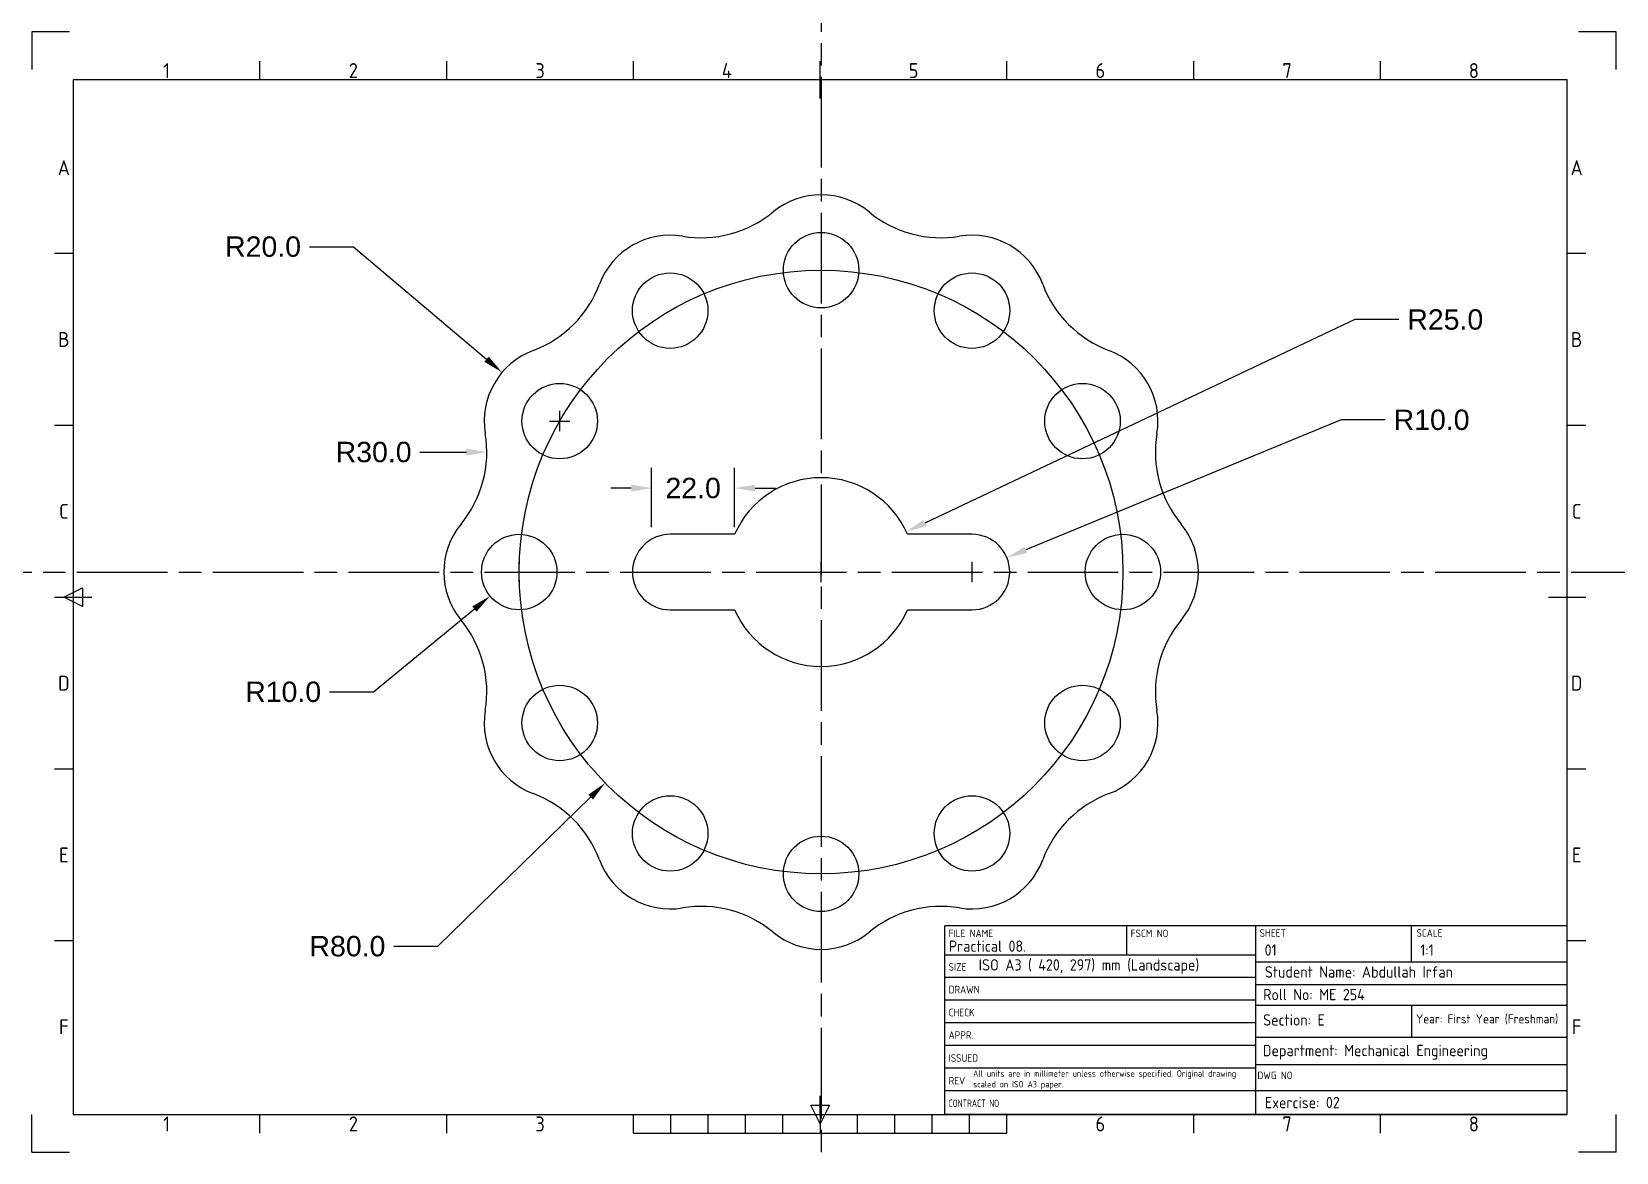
# Paper-space layout 'ISO A3 Title Block' of a CAD drawing. Header units: millimetres. Extents: x 6 to 426, y 11 to 308.
import ezdxf
from ezdxf.enums import TextEntityAlignment as Align

# ---------------------------------------------------------------- set-up
doc = ezdxf.new("R2010")
doc.units = ezdxf.units.MM
doc.header["$PDMODE"] = 2
doc.linetypes.add('ACAD_ISO08W100', pattern=[36, 24, -3, 6, -3])
doc.layers.add('CENTRE', color=152, linetype='ACAD_ISO08W100', lineweight=9)
doc.layers.add('Title Block', color=7, linetype='Continuous')
doc.styles.add('ACISOTS', font='isocp.shx', dxfattribs={"height": 1})
doc.styles.add('ISO Proportional', font='isocp.shx')
doc.styles.get("Standard").update_dxf_attribs({"font": 'arial.ttf'})
doc.dimstyles.get("Standard").update_dxf_attribs({"dimscale": 30, "dimtxt": 0.18, "dimasz": 0.18, "dimexe": 0.18, "dimexo": 0.0625, "dimgap": 0.09, "dimtad": 0, "dimtih": 1, "dimtoh": 1, "dimdec": 1, "dimzin": 0, "dimdsep": 46, "dimtxsty": 'Standard', "dimcen": 0.09, "dimadec": 0, "dimazin": 0, "dimtfac": 1, "dimtdec": 1, "dimtofl": 0, "dimtmove": 0, "dimatfit": 3, "dimfxl": 1, "dimtolj": 1, "dimtzin": 0, "dimarcsym": 0})

# ---------------------------------------------------------------- blocks, each defined once
blk = doc.blocks.new('Title Block')
at = {"layer": 'Title Block'}
for p, q in [((0, 297), (0, 287)), ((10, 297), (0, 297)), ((420, 297), (410, 297)), ((420, 287), (420, 297)), ((60.5, 284.23), (60.5, 289.18)), ((110, 284.23), (110, 289.18)), ((159.5, 284.23), (159.5, 289.18)), ((209, 279.28), (209, 289.18)), ((258.5, 284.23), (258.5, 289.18)), ((308, 284.23), (308, 289.18)), ((357.5, 284.23), (357.5, 289.18)), ((407, 284.23), (11, 284.23)), ((11, 284.23), (11, 10)), ((407, 10), (407, 284.23)), ((11, 238.19), (6.05, 238.19)), ((411.95, 238.19), (407, 238.19)), ((11, 192.66), (6.05, 192.66)), ((411.95, 192.66), (407, 192.66)), ((6.05, 147.12), (15.95, 147.12)), ((8.52, 147.12), (13.47, 149.59)), ((13.47, 144.64), (8.52, 147.12)), ((13.47, 149.59), (13.47, 144.64)), ((402.05, 147.12), (411.95, 147.12)), ((11, 101.58), (6.05, 101.58)), ((411.95, 101.58), (407, 101.58)), ((407, 60), (242, 60)), ((242, 10), (242, 60)), ((290.14, 60), (290.14, 52.38)), ((324.5, 10), (324.5, 60)), ((365.75, 50.35), (365.75, 60)), ((407, 10), (407, 60)), ((11, 56.03), (6.05, 56.03)), ((411.95, 56.03), (407, 56.03)), ((242, 52.38), (324.5, 52.38)), ((242, 46.38), (324.5, 46.38)), ((407, 50.35), (324.5, 50.35)), ((242, 40.38), (324.5, 40.38)), ((324.5, 39.01), (407, 39.01)), ((242, 34.38), (324.5, 34.38)), ((242, 28.38), (324.5, 28.38)), ((242, 22.38), (324.5, 22.38)), ((324.5, 23.29), (407, 23.29)), ((209, 10), (209, 14.95)), ((242, 16.38), (324.5, 16.38)), ((0, 0), (0, 10)), ((11, 10), (407, 10)), ((60.5, 5.05), (60.5, 10)), ((110, 5.05), (110, 10)), ((159.5, 5.05), (159.5, 10)), ((169.4, 5.05), (169.4, 10)), ((179.3, 5.05), (179.3, 10)), ((189.2, 5.05), (189.2, 10)), ((199.1, 5.05), (199.1, 10)), ((206.53, 12.47), (211.47, 12.47)), ((209, 7.52), (206.53, 12.47)), ((211.47, 12.47), (209, 7.52)), ((209, 10), (209, 5.05)), ((218.9, 5.05), (218.9, 10)), ((228.8, 5.05), (228.8, 10)), ((238.7, 5.05), (238.7, 10)), ((407, 10), (242, 10)), ((248.6, 5.05), (248.6, 10)), ((258.5, 5.05), (258.5, 10)), ((308, 5.05), (308, 10)), ((357.5, 5.05), (357.5, 10)), ((420, 0), (420, 10)), ((159.5, 5.05), (258.5, 5.05)), ((0, 0), (10, 0)), ((420, 0), (410, 0))]:
    blk.add_line(p, q, dxfattribs=at)
at = {"layer": 'Title Block', "style": 'ISO Proportional'}
for s, p in [('1', (35.75, 286.7)), ('2', (85.25, 286.7)), ('3', (134.75, 286.7)), ('4', (184.25, 286.7)), ('5', (233.75, 286.7)), ('6', (283.25, 286.7)), ('7', (332.75, 286.7)), ('8', (382.25, 286.7)), ('A', (8.52, 260.96)), ('A', (409.48, 260.96)), ('B', (8.52, 215.43)), ('B', (409.48, 215.43)), ('C', (8.52, 169.88)), ('C', (409.48, 169.88)), ('D', (8.52, 124.34)), ('D', (409.48, 124.34)), ('E', (8.52, 78.8)), ('E', (409.48, 78.8)), ('F', (8.52, 33.27)), ('F', (409.48, 33.27)), ('1', (35.75, 7.52)), ('2', (85.25, 7.52)), ('3', (134.75, 7.52)), ('6', (283.25, 7.52)), ('7', (332.75, 7.52)), ('8', (382.25, 7.52))]:
    blk.add_text(s, height=3.96, dxfattribs=at).set_placement(p, align=Align.MIDDLE)
at = {"layer": 'Title Block', "lineweight": 25, "style": 'ACISOTS'}
for s, p in [('FILE NAME', (243.03, 57.04)), ('FSCM NO', (291.3, 57.04)), ('SHEET', (325.45, 57.11)), ('SCALE', (367.03, 57.11)), ('SIZE', (243.03, 48.14)), ('DRAWN', (243.03, 42.14)), ('CHECK', (243.03, 36.05)), ('APPR.', (243.03, 30.08)), ('ISSUED', (243.03, 23.99)), ('REV', (243.03, 17.99))]:
    blk.add_text(s, height=2, dxfattribs=at).set_placement(p)
at = {"layer": 'Title Block', "lineweight": 25, "style": 'ACISOTS', "width": 0.683519}
blk.add_text('CONTRACT NO', height=2, dxfattribs=at).set_placement((243.03, 11.99))
at = {"layer": 'Title Block', "insert": (324.88, 21.41), "char_height": 2, "width": 8.8, "attachment_point": 1, "style": 'ACISOTS'}
blk.add_mtext('DWG NO', dxfattribs=at)
at = {"layer": 'Title Block', "lineweight": 35, "style": 'ACISOTS'}
for tag, p, height in [('FILE_NAME', (254.41, 53.9), 3), ('FSCM_NO', (293.68, 53.04), 3), ('SHEET', (326.77, 52.11), 3), ('SCALE', (368.02, 52.11), 3), ('SIZE', (254.7, 48.23), 3), ('DESIGN_ACTIVITY', (328.79, 43.14), 3.5), ('CHECK_DATE', (254.41, 41.9), 3), ('CHECK_DATE', (254.7, 36.14), 3), ('CHECKED_BY', (277.96, 36.14), 3), ('SHEETNAME', (326.77, 30.48), 6), ('APPROVAL_DATE', (254.7, 30.17), 3), ('APPROVED_BY', (277.96, 30.17), 3), ('ISSUE_DATE', (254.7, 24.08), 3), ('ISSUED_BY', (277.96, 24.08), 3), ('DRAWING_SUBTITLE', (328.79, 25.44), 3), ('REVISION', (254.7, 18.08), 3), ('SHEETNUMBER-NAME', (326.77, 11.76), 6), ('CONTRACT_NO', (254.7, 12.08), 3.5)]:
    blk.add_attdef(tag, p, '', height=height, dxfattribs=at)
blk = doc.blocks.new('*U22')
blk.add_circle((0, 0), 10)
blk = doc.blocks.new('*U23')
at = {"color": 0, "linetype": 'ByBlock', "lineweight": -2, "transparency": 16777216}
blk.add_blockref('*U22', (4000.38, 1582.67), dxfattribs=at)
for p, rotation in [((3960.38, 1571.95), 29.99999999999999), ((4040.38, 1571.95), 329.9999999999999), ((3931.1, 1542.67), 59.99999999999999), ((4069.66, 1542.67), 299.9999999999999), ((3920.38, 1502.67), 90), ((4080.38, 1502.67), 270), ((3931.1, 1462.67), 120), ((4069.66, 1462.67), 240), ((3960.38, 1433.39), 150), ((4040.38, 1433.39), 210), ((4000.38, 1422.67), 180)]:
    blk.add_blockref('*U22', p, dxfattribs=dict(at, rotation=rotation))
blk = doc.blocks.new('*D24')
at = {"color": 0, "lineweight": -2, "transparency": 16777216}
for p, q in [((356.43, 231.57), (242.45, 177.66)), ((368.12, 231.57), (356.43, 231.57)), ((212.27, 164.67), (217.67, 164.67)), ((214.97, 161.97), (214.97, 167.37))]:
    blk.add_line(p, q, dxfattribs=at)
at = {"color": 0, "transparency": 16777216}
blk.add_solid([(242.07, 178.48), (242.84, 176.85), (237.57, 175.36)], dxfattribs=at)
at = {"layer": 'Defpoints', "color": 0, "transparency": 16777216}
for p in [(237.57, 175.36), (214.97, 164.67)]:
    blk.add_point(p, dxfattribs=at)
at = {"color": 0, "transparency": 16777216, "insert": (380.41, 231.57), "char_height": 5.4, "attachment_point": 5}
blk.add_mtext('\\A1;R25.0', dxfattribs=at)
blk = doc.blocks.new('*D25')
at = {"color": 0, "lineweight": -2, "transparency": 16777216}
for p, q in [((352.8, 204.99), (269.21, 170.54)), ((364.5, 204.99), (352.8, 204.99)), ((252.27, 164.67), (257.67, 164.67)), ((254.97, 161.97), (254.97, 167.37))]:
    blk.add_line(p, q, dxfattribs=at)
at = {"color": 0, "transparency": 16777216}
blk.add_solid([(268.87, 171.37), (269.55, 169.7), (264.22, 168.48)], dxfattribs=at)
at = {"layer": 'Defpoints', "color": 0, "transparency": 16777216}
for p in [(264.22, 168.48), (254.97, 164.67)]:
    blk.add_point(p, dxfattribs=at)
at = {"color": 0, "transparency": 16777216, "insert": (376.78, 204.99), "char_height": 5.4, "attachment_point": 5}
blk.add_mtext('\\A1;R10.0', dxfattribs=at)
blk = doc.blocks.new('*D26')
at = {"color": 0, "lineweight": -2, "transparency": 16777216}
for p, q in [((79.35, 250.89), (91.04, 250.89)), ((91.04, 250.89), (126.3, 221.07)), ((145.69, 201.97), (145.69, 207.37)), ((142.99, 204.67), (148.39, 204.67))]:
    blk.add_line(p, q, dxfattribs=at)
at = {"color": 0, "transparency": 16777216}
blk.add_solid([(126.88, 221.76), (125.72, 220.38), (130.42, 217.58)], dxfattribs=at)
at = {"layer": 'Defpoints', "color": 0, "transparency": 16777216}
for p in [(130.42, 217.58), (145.69, 204.67)]:
    blk.add_point(p, dxfattribs=at)
at = {"color": 0, "transparency": 16777216, "insert": (67.06, 250.89), "char_height": 5.4, "attachment_point": 5}
blk.add_mtext('\\A1;R20.0', dxfattribs=at)
blk = doc.blocks.new('*D27')
at = {"color": 0, "lineweight": -2, "transparency": 16777216}
blk.add_line((108.66, 196.45), (120.97, 196.45), dxfattribs=at)
at = {"color": 0, "transparency": 16777216}
blk.add_solid([(120.97, 197.35), (120.97, 195.55), (126.37, 196.45)], dxfattribs=at)
at = {"layer": 'Defpoints', "color": 0, "transparency": 16777216}
for p in [(96.37, 196.45), (126.37, 196.45)]:
    blk.add_point(p, dxfattribs=at)
at = {"color": 0, "transparency": 16777216, "insert": (96.37, 196.45), "char_height": 5.4, "attachment_point": 5}
blk.add_mtext('\\A1;R30.0', dxfattribs=at)
blk = doc.blocks.new('*D28')
at = {"color": 0, "lineweight": -2, "transparency": 16777216}
for p, q in [((132.27, 164.67), (137.67, 164.67)), ((134.97, 161.97), (134.97, 167.37)), ((96.37, 132.89), (123.08, 154.88)), ((84.68, 132.89), (96.37, 132.89))]:
    blk.add_line(p, q, dxfattribs=at)
at = {"color": 0, "transparency": 16777216}
blk.add_solid([(122.51, 155.57), (123.66, 154.18), (127.25, 158.31)], dxfattribs=at)
at = {"layer": 'Defpoints', "color": 0, "transparency": 16777216}
for p in [(134.97, 164.67), (127.25, 158.31)]:
    blk.add_point(p, dxfattribs=at)
at = {"color": 0, "transparency": 16777216, "insert": (72.39, 132.89), "char_height": 5.4, "attachment_point": 5}
blk.add_mtext('\\A1;R10.0', dxfattribs=at)
blk = doc.blocks.new('*D29')
at = {"color": 0, "lineweight": -2, "transparency": 16777216}
for p, q in [((212.27, 164.67), (217.67, 164.67)), ((214.97, 161.97), (214.97, 167.37)), ((113.41, 65.48), (153.88, 105)), ((101.72, 65.48), (113.41, 65.48))]:
    blk.add_line(p, q, dxfattribs=at)
at = {"color": 0, "transparency": 16777216}
blk.add_solid([(153.25, 105.64), (154.51, 104.35), (157.74, 108.77)], dxfattribs=at)
at = {"layer": 'Defpoints', "color": 0, "transparency": 16777216}
for p in [(214.97, 164.67), (157.74, 108.77)]:
    blk.add_point(p, dxfattribs=at)
at = {"color": 0, "transparency": 16777216, "insert": (89.43, 65.48), "char_height": 5.4, "attachment_point": 5}
blk.add_mtext('\\A1;R80.0', dxfattribs=at)
blk = doc.blocks.new('*D30')
at = {"color": 0, "lineweight": -2, "transparency": 16777216}
for p, q in [((170.06, 176.54), (170.06, 192.31)), ((192.06, 176.54), (192.06, 192.31)), ((164.66, 186.91), (159.26, 186.91)), ((197.46, 186.91), (202.86, 186.91))]:
    blk.add_line(p, q, dxfattribs=at)
at = {"color": 0, "transparency": 16777216}
for points in [[(164.66, 187.81), (164.66, 186.01), (170.06, 186.91)], [(197.46, 187.81), (197.46, 186.01), (192.06, 186.91)]]:
    blk.add_solid(points, dxfattribs=at)
at = {"layer": 'Defpoints', "color": 0, "transparency": 16777216}
for p in [(170.06, 186.91), (170.06, 174.67), (192.06, 174.67)]:
    blk.add_point(p, dxfattribs=at)
at = {"color": 0, "transparency": 16777216, "insert": (181.06, 186.91), "char_height": 5.4, "attachment_point": 5}
blk.add_mtext('\\A1;22.0', dxfattribs=at)

psp = doc.layouts.new('ISO A3 Title Block')

# ---------------------------------------------------------------- linework, layer by layer
for p, q in [((330.24, 55.34), (412.74, 55.34)), ((371.49, 49.89), (371.49, 41.43)), ((330.24, 41.43), (412.74, 41.43)), ((330.24, 27.26), (412.74, 27.26))]:
    psp.add_line(p, q)
for points in [[(192.06, 174.67), (174.97, 174.67)], [(254.97, 174.67), (237.89, 174.67)], [(174.97, 154.67), (192.06, 154.67)], [(237.89, 154.67), (254.97, 154.67)]]:
    psp.add_lwpolyline(points)
psp.add_circle((214.97, 164.67), 80)
for centre, radius, start, end in [((214.97, 244.67), 20, 50.5367, 129.4633), ((183.19, 283.27), 30, 260.5367, 309.4633), ((246.75, 283.27), 30, 230.5367, 279.4633), ((174.97, 233.95), 20, 80.5367, 159.4633), ((254.97, 233.95), 20, 20.5367, 99.4633), ((128.15, 251.49), 30, 290.5367, 339.4633), ((301.8, 251.49), 30, 200.5367, 249.4633), ((145.69, 204.67), 20, 110.5367, 189.4633), ((284.26, 204.67), 20, 350.5367, 69.4633), ((96.37, 196.45), 30, 320.5367, 9.4633), ((333.57, 196.45), 30, 170.5367, 219.4633), ((214.97, 164.67), 25, 23.5782, 156.4218), ((134.97, 164.67), 20, 140.5367, 219.4633), ((294.97, 164.67), 20, 320.5367, 39.4633), ((174.97, 164.67), 10, 90, 270), ((254.97, 164.67), 10, 270, 90), ((96.37, 132.89), 30, 350.5367, 39.4633), ((214.97, 164.67), 25, 203.5782, 336.4218), ((333.57, 132.89), 30, 140.5367, 189.4633), ((145.69, 124.67), 20, 170.5367, 249.4633), ((284.26, 124.67), 20, 290.5367, 9.4633), ((128.15, 77.85), 30, 20.5367, 69.4633), ((301.8, 77.85), 30, 110.5367, 159.4633), ((174.97, 95.39), 20, 200.5367, 279.4633), ((254.97, 95.39), 20, 260.5367, 339.4633), ((183.19, 46.07), 30, 50.5367, 99.4633), ((246.75, 46.07), 30, 80.5367, 129.4633), ((214.97, 84.67), 20, 230.5367, 309.4633)]:
    psp.add_arc(centre, radius, start, end)
psp.add_point((214.97, 164.67))
at = {"layer": 'CENTRE', "color": 1, "linetype": 'ACAD_ISO08W100'}
for direction in [(0, -1), (1, 0)]:
    psp.add_xline((214.97, 164.67), direction, dxfattribs=at)

# ---------------------------------------------------------------- block references
ref = psp.add_blockref('Title Block', (5.74, 10.88))
ref.add_attrib('SCALE', '1:1', (373.77, 62.99), dxfattribs={"layer": 'Title Block', "lineweight": 35, "height": 3, "style": 'ACISOTS'})
ref.add_attrib('SHEET', '01', (332.52, 62.99), dxfattribs={"layer": 'Title Block', "lineweight": 35, "height": 3, "style": 'ACISOTS'})
ref.add_attrib('FILE_NAME', 'Practical 08.', (248.81, 64.02), dxfattribs={"layer": 'Title Block', "lineweight": 35, "height": 3, "style": 'ACISOTS'})
psp.add_blockref('*U23', (-3785.41, -1338))

# ---------------------------------------------------------------- texts
at = {"attachment_point": 1, "style": 'ACISOTS'}
for s, width, insert, char_height in [('ISO A3 ( 420, 297) mm (Landscape)', 82.5, (256.75, 62.05), 3), ('Student Name: Abdullah Irfan', 82.5, (332.59, 60.18), 3), ('Roll No: ME 254', 82.5, (332.12, 54.19), 3), ('Section: E', 82.5, (332.12, 47.46), 3), ('Year: First Year (Freshman)', 82.5, (372.64, 47.45), 2.4), ('Department: Mechanical Engineering ', 82.5, (332.04, 39.36), 3), ('All units are in millimeter unless otherwise specified. Original drawing scaled on\\~ISO\\~A3\\~paper.', 71.6963, (255.26, 32.6), 1.7), ('Exercise: 02', 82.5, (332.59, 25.56), 3)]:
    psp.add_mtext_dynamic_manual_height_columns(s, width=width, gutter_width=12.5, heights=[0], dxfattribs=dict(at, insert=insert, char_height=char_height))

# ---------------------------------------------------------------- dimensions: what is measured, and where the dimension line sits
for center, mpoint, picture, middle in [((145.69, 204.67), (130.42, 217.58), '*D26', (67.06, 250.89)), ((214.97, 164.67), (237.57, 175.36), '*D24', (380.41, 231.57)), ((254.97, 164.67), (264.22, 168.48), '*D25', (376.78, 204.99)), ((96.37, 196.45), (126.37, 196.45), '*D27', (96.37, 196.45)), ((134.97, 164.67), (127.25, 158.31), '*D28', (72.39, 132.89)), ((214.97, 164.67), (157.74, 108.77), '*D29', (89.43, 65.48))]:
    dim = psp.add_radius_dim(center=center, mpoint=mpoint, dimstyle='Standard')
    dim.commit()
    dim.dimension.update_dxf_attribs({"geometry": picture, "text_midpoint": middle, "dimtype": 164})
dim = psp.add_linear_dim(base=(170.06, 186.91), p1=(192.06, 174.67), p2=(170.06, 174.67), dimstyle='Standard')
dim.commit()
dim.dimension.update_dxf_attribs({"geometry": '*D30', "text_midpoint": (181.06, 186.91)})

doc.saveas('drawing.dxf')
